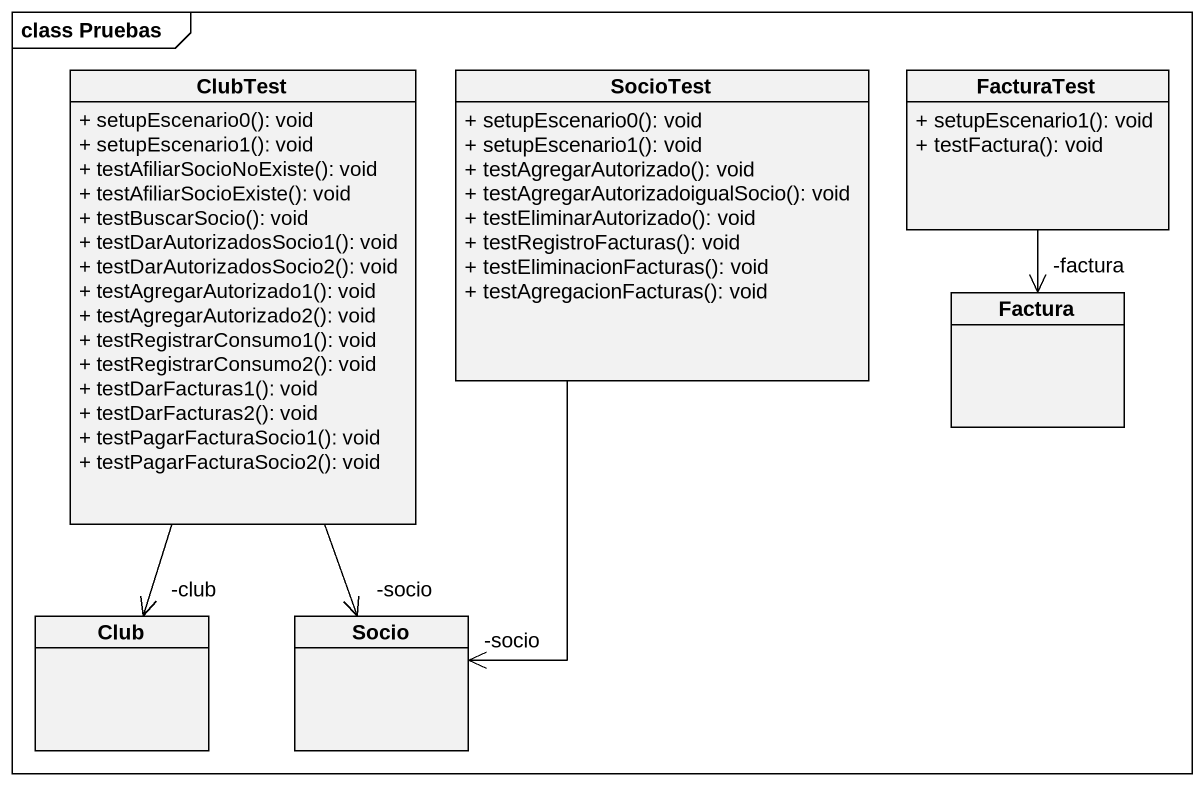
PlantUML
@startuml
mainframe class Pruebas
hide circle
hide empty members
skinparam classAttributeIconSize 0
class ClubTest {
  + setupEscenario0(): void
  + setupEscenario1(): void
  + testAfiliarSocioNoExiste(): void
  + testAfiliarSocioExiste(): void
  + testBuscarSocio(): void
  + testDarAutorizadosSocio1(): void
  + testDarAutorizadosSocio2(): void
  + testAgregarAutorizado1(): void
  + testAgregarAutorizado2(): void
  + testRegistrarConsumo1(): void
  + testRegistrarConsumo2(): void
  + testDarFacturas1(): void
  + testDarFacturas2(): void
  + testPagarFacturaSocio1(): void
  + testPagarFacturaSocio2(): void
}
class SocioTest {
  + setupEscenario0(): void
  + setupEscenario1(): void
  + testAgregarAutorizado(): void
  + testAgregarAutorizadoigualSocio(): void
  + testEliminarAutorizado(): void
  + testRegistroFacturas(): void
  + testEliminacionFacturas(): void
  + testAgregacionFacturas(): void
}
class FacturaTest {
  + setupEscenario1(): void
  + testFactura(): void
}
class Factura
class Club
class Socio
ClubTest --> "-club" Club
ClubTest --> "-socio" Socio
SocioTest --> "-socio" Socio
FacturaTest --> "-factura" Factura
@enduml
